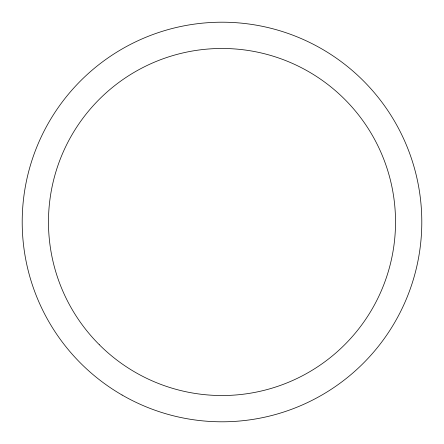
<?xml version="1.0" encoding="UTF-8"?>
<svg xmlns="http://www.w3.org/2000/svg" width="444" height="444" viewBox="0 0 444 444"><rect width="100%" height="100%" fill="white"/><g stroke="black" fill="none" stroke-linecap="round" stroke-linejoin="round"><path stroke-width="0.67" d="M122.1 395.032A199.8 199.8 0 0 0 421.8 222A199.8 199.8 0 0 0 122.1 48.968A199.8 199.8 0 0 0 122.1 395.032M99.295 344.705A173.532 173.532 0 0 0 389.616 266.911A173.532 173.532 0 0 0 177.089 54.384A173.532 173.532 0 0 0 99.295 344.705"/></g></svg>
